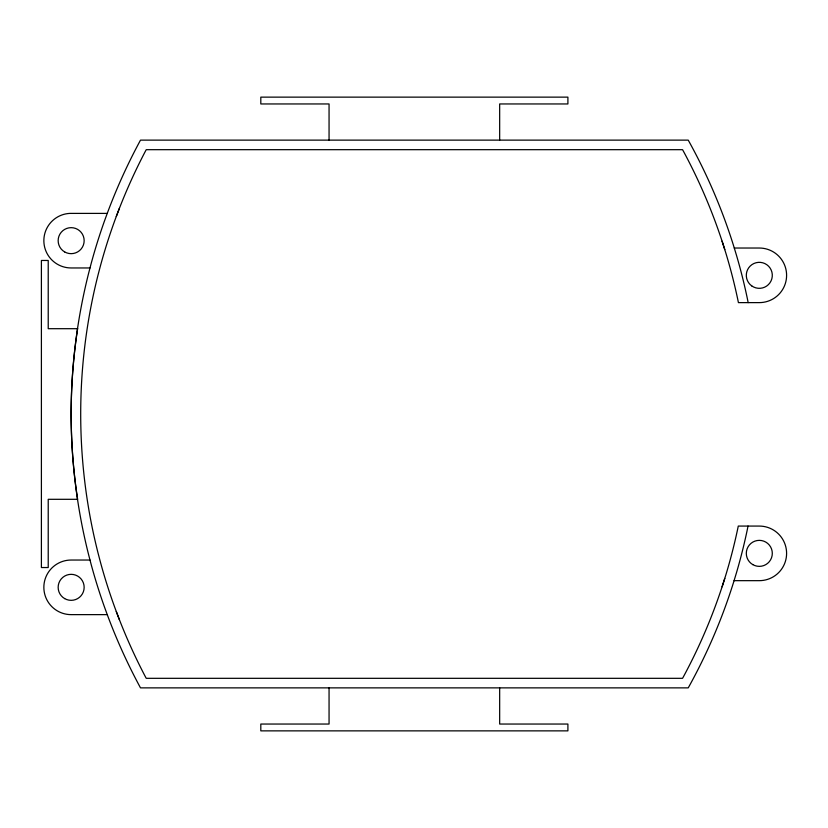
<?xml version="1.0" encoding="UTF-8"?>
<svg xmlns="http://www.w3.org/2000/svg" width="828" height="828" viewBox="0 0 828 828"><rect width="100%" height="100%" fill="white"/><g stroke="black" fill="none" stroke-linecap="round" stroke-linejoin="round"><path stroke-width="1.24" d="M748.026 526.07L747.363 529.371A563.247 563.247 0 0 1 736.485 572.697L733.898 581.256A563.247 563.247 0 0 1 688.234 687.871L140.491 687.871A575.574 575.574 0 0 1 107.329 614.831L104.276 606.458A575.574 575.574 0 0 1 91.008 563.889L88.751 555.257A575.574 575.574 0 0 1 88.751 272.743L91.008 264.111A575.574 575.574 0 0 1 104.276 221.542L107.329 213.169A575.574 575.574 0 0 1 140.491 140.129L688.234 140.129A563.247 563.247 0 0 1 733.898 246.744L736.485 255.303A563.247 563.247 0 0 1 747.363 298.629L748.16 302.624M722.099 586.783L724.769 578.42M116.282 216.501L119.408 208.304M734.281 248.027L759.307 248.027A27.293 27.293 0 0 1 786.6 275.331A27.293 27.293 0 0 1 759.307 302.624L738.421 302.624L738.007 300.585A553.684 553.684 0 0 0 684.094 152.487L682.562 149.682L146.235 149.682L144.776 152.414A566.01 566.01 0 0 0 100.229 266.606L98.014 275.093A566.01 566.01 0 0 0 98.014 552.907L100.229 561.394A566.01 566.01 0 0 0 144.776 675.586L146.235 678.318L682.562 678.318L684.094 675.513A553.684 553.684 0 0 0 738.007 527.415L738.276 526.07L759.307 526.07A27.293 27.293 0 0 1 786.6 553.363A27.293 27.293 0 0 1 759.307 580.666L734.074 580.666M90.004 267.961L71.146 267.961A27.293 27.293 0 0 1 43.863 241.331A27.293 27.293 0 0 1 69.811 213.396L107.247 213.396M90.004 560.038L71.146 560.038A27.293 27.293 0 0 0 43.853 587.342A27.293 27.293 0 0 0 71.146 614.635L107.257 614.635M116.282 611.499L119.408 619.696M722.099 241.217L724.769 249.58M499.667 140.129L499.667 103.955L567.904 103.955L567.904 97.135L260.81 97.135L260.81 103.955L329.058 103.955L329.058 140.129M499.667 687.871L499.667 724.045L567.904 724.045L567.904 730.865L260.81 730.865L260.81 724.045L329.058 724.045L329.058 687.871M77.625 328.695L76.652 335.309A566.01 566.01 0 0 0 76.652 492.691L77.625 499.305L48.221 499.305L48.221 567.542L41.4 567.542L41.4 260.458L48.221 260.458L48.221 328.695L77.625 328.695M64.646 598.592A13 13 0 0 0 84.156 587.342A13 13 0 0 0 64.646 576.081A13 13 0 0 0 64.646 598.592M752.807 564.624A13 13 0 0 0 772.307 553.363A13 13 0 0 0 752.807 542.102A13 13 0 0 0 752.807 564.624M751.731 285.898A13 13 0 0 0 772.245 276.604A13 13 0 0 0 753.935 263.49A13 13 0 0 0 751.731 285.898M64.646 251.919A13 13 0 0 0 84.156 240.658A13 13 0 0 0 64.646 229.408A13 13 0 0 0 64.646 251.919"/></g></svg>
